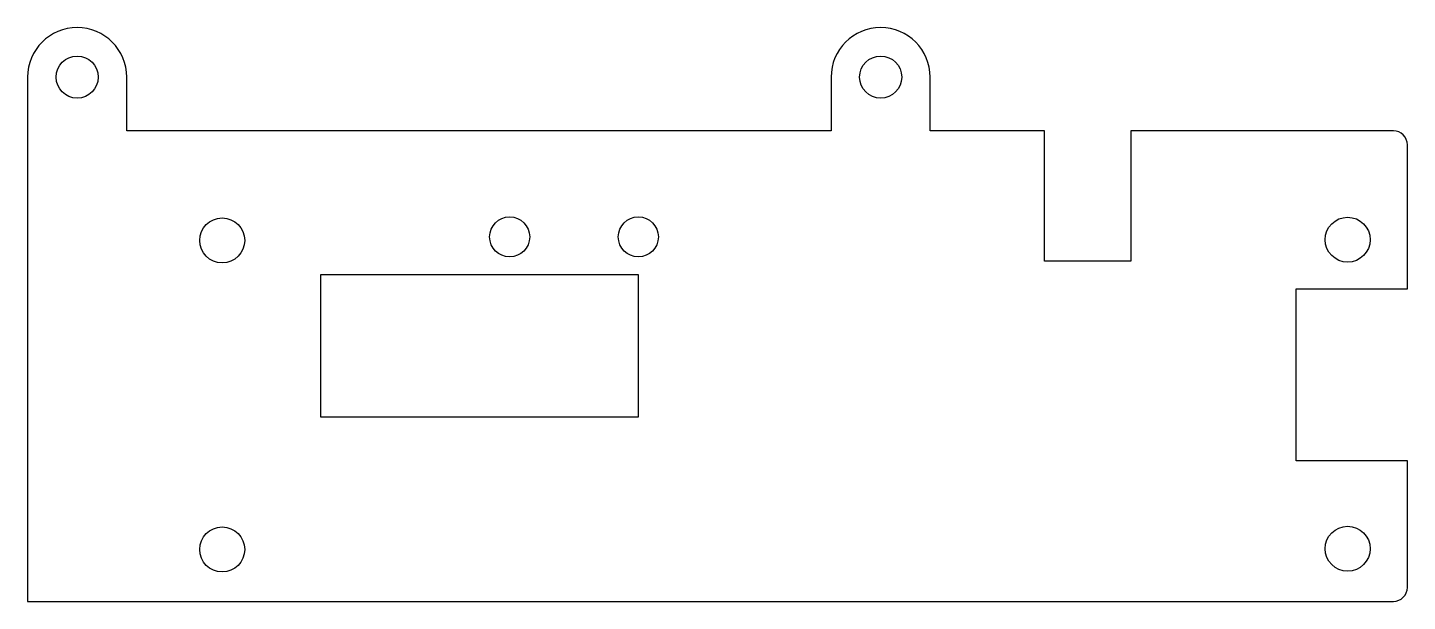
# Model space of a CAD drawing. Header units: millimetres. Extents: x -265.6 to -167.5, y 35.5 to 76.3.
import ezdxf

# ---------------------------------------------------------------- set-up
doc = ezdxf.new("R2010")
doc.units = ezdxf.units.MM
doc.layers.get('0').update_dxf_attribs({"linetype": 'CONTINUOUS'})

msp = doc.modelspace()

# ---------------------------------------------------------------- linework, layer by layer
for p, q in [((-265.64, 72.825), (-265.64, 35.5)), ((-258.59, 69), (-258.59, 72.825)), ((-208.49, 72.825), (-208.49, 69)), ((-201.44, 69), (-201.44, 72.825)), ((-208.49, 69), (-258.59, 69)), ((-193.3, 69), (-201.44, 69)), ((-193.3, 59.72), (-193.3, 69)), ((-168.5, 69), (-187.16, 69)), ((-187.16, 69), (-187.16, 59.72)), ((-167.5, 57.745), (-167.5, 68)), ((-187.16, 59.72), (-193.3, 59.72)), ((-175.405, 45.505), (-175.405, 57.745)), ((-175.405, 57.745), (-167.5, 57.745)), ((-167.5, 45.505), (-175.405, 45.505)), ((-167.5, 36.5), (-167.5, 45.505)), ((-265.64, 35.5), (-168.5, 35.5))]:
    msp.add_line(p, q)
msp.add_lwpolyline([(-222.2, 58.75), (-244.8, 58.75), (-244.8, 48.65), (-222.2, 48.65)], close=True)
for centre, radius in [((-262.115, 72.825), 1.5), ((-204.965, 72.825), 1.5), ((-231.35, 61.45), 1.425), ((-222.2, 61.45), 1.425), ((-171.75, 61.25), 1.6), ((-251.8, 61.2), 1.6), ((-251.8, 39.2), 1.6), ((-171.75, 39.25), 1.6)]:
    msp.add_circle(centre, radius)
for centre, radius, start, end in [((-262.115, 72.825), 3.525, 0, 180), ((-204.965, 72.825), 3.525, 0, 180), ((-168.5, 68), 1, 0, 90), ((-168.5, 36.5), 1, -90, 0)]:
    msp.add_arc(centre, radius, start, end)

doc.saveas('drawing.dxf')
